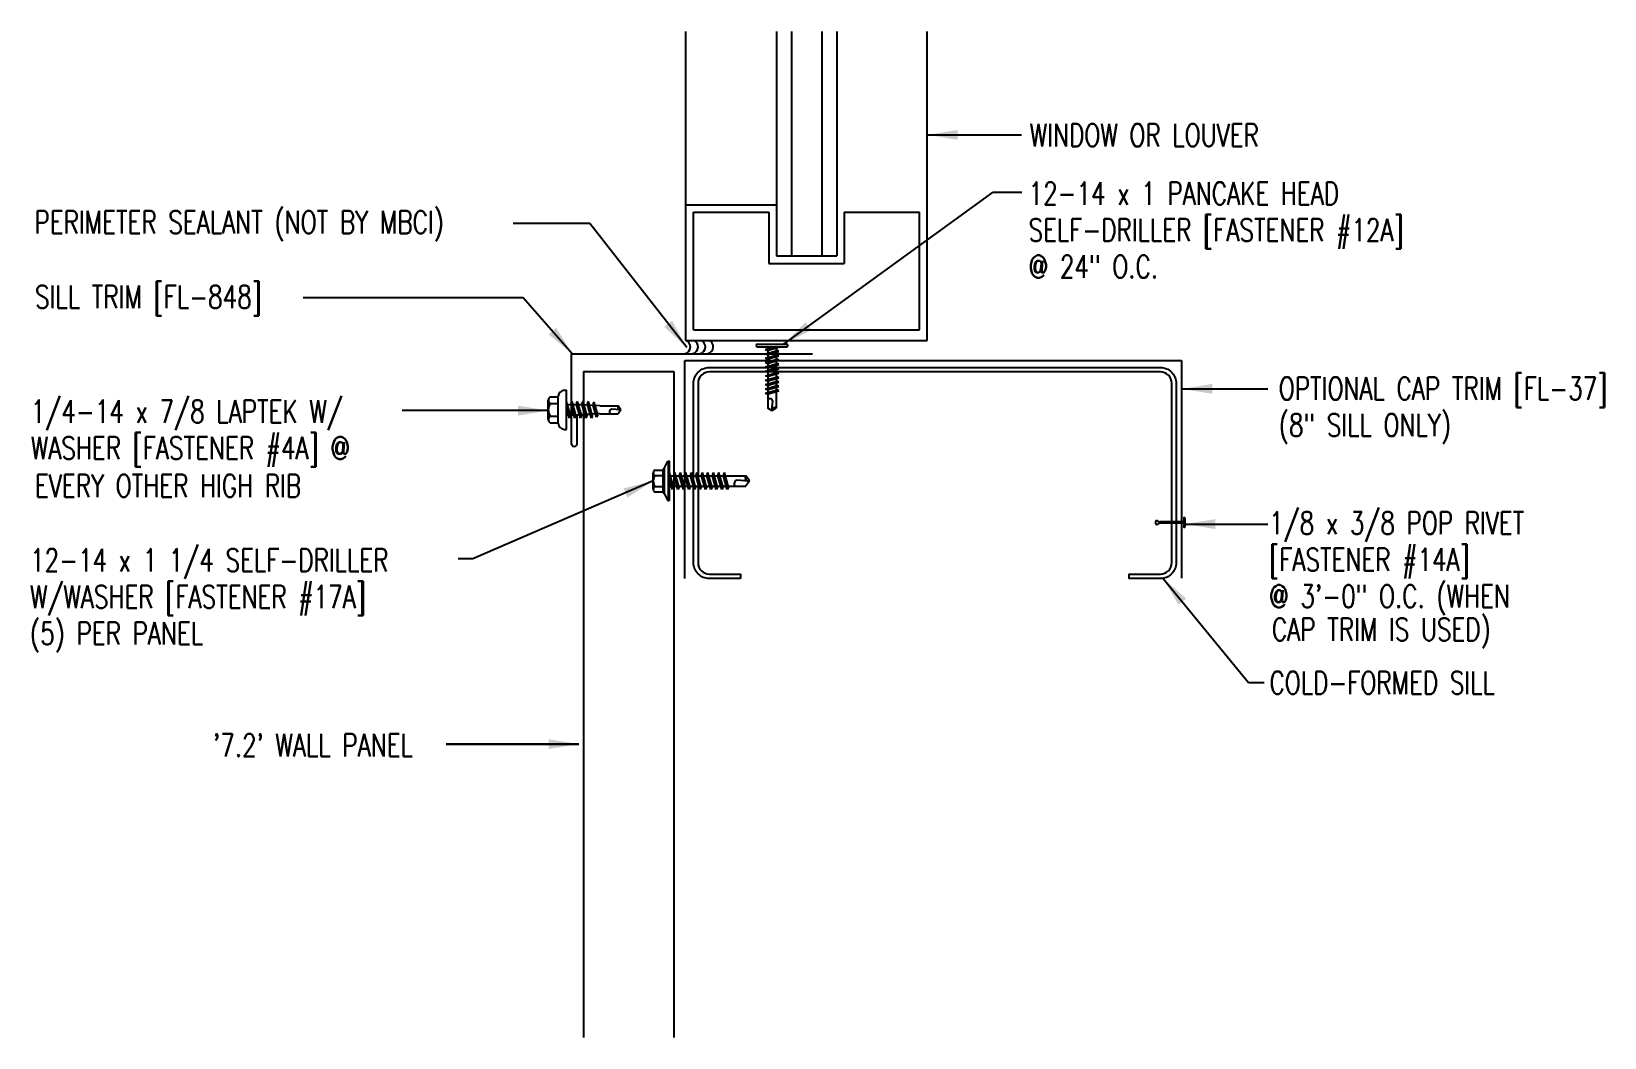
# Model space of a CAD drawing. Extents: x 5.2 to 31.3, y 14.4 to 31.1.
import ezdxf

# ---------------------------------------------------------------- set-up
doc = ezdxf.new("R2010")
doc.units = 0
doc.header["$LTSCALE"] = 4
doc.header["$MEASUREMENT"] = 0
doc.layers.get('0').update_dxf_attribs({"linetype": 'CONTINUOUS'})
for name, color, linetype in [('FASTENER', 9, 'CONTINUOUS'), ('PANEL-S', 11, 'CONTINUOUS'), ('PURLIN', 10, 'CONTINUOUS'), ('STLB', 5, 'CONTINUOUS'), ('TEXT', 2, 'CONTINUOUS'), ('TRIM-S', 6, 'CONTINUOUS')]:
    doc.layers.add(name, color=color, linetype=linetype)
doc.styles.add('TEXT', font='SIMPLEX.shx', dxfattribs={"width": 0.75, "height": 0.375})
doc.styles.add('TEXT1', font='ROMANS.shx', dxfattribs={"width": 0.75, "height": 0.375})
doc.dimstyles.new('DETAIL$7', dxfattribs={"dimscale": 4, "dimtxt": 0.375, "dimasz": 0.125, "dimexe": 0.0625, "dimexo": 0.0625, "dimgap": 0.0625, "dimtad": 1, "dimdec": 4, "dimzin": 3, "dimdsep": 46, "dimlunit": 4, "dimtxsty": 'TEXT', "dimblk": 'ARCHTICK', "dimcen": 0.0625, "dimclrd": 7, "dimclre": 7, "dimclrt": 2, "dimadec": 0, "dimazin": 0, "dimtfac": 0.6, "dimtdec": 4, "dimtmove": 0, "dimatfit": 3, "dimfxl": 1, "dimfrac": 2, "dimtolj": 1, "dimtzin": 0, "dimarcsym": 0})

# ---------------------------------------------------------------- blocks, each defined once
blk = doc.blocks.new('fm4')
at = {"layer": 'FASTENER', "color": 12}
for p, q in [((-0.089, 0.018), (0.089, 0.018)), ((0.06, 0.04), (-0.06, 0.04)), ((-0.012, 0.018), (-0.012, -0.373)), ((0.012, 0.018), (0.012, -0.373)), ((-0.02, -0.45), (0.02, -0.45))]:
    blk.add_line(p, q, dxfattribs=at)
for centre, radius, start, end in [((0, -0.066), 0.123, 119.4777, 136.6143), ((0, -0.066), 0.123, 43.3857, 60.5223), ((0, -0.428), 0.03, 143.7655, 228.4038), ((-0.075, -0.373), 0.0625, 323.7655, 0), ((0.075, -0.373), 0.0625, 180, 216.2345), ((0, -0.428), 0.03, 311.5962, 36.2345)]:
    blk.add_arc(centre, radius, start, end, dxfattribs=at)
blk = doc.blocks.new('FD-F14A')
at = {"layer": 'TEXT', "style": 'TEXT1', "width": 0.75}
for s, p in [('1/8 x 3/8 POP RIVET', (0.0047, -0.0408)), ('[FASTENER #14A]', (0.0047, -0.1926))]:
    blk.add_text(s, height=0.09375, dxfattribs=at).set_placement(p)
blk.add_attdef('(QUANTITY)', (0.0047, -0.3444), '', height=0.0938, dxfattribs=at)
blk = doc.blocks.new('_ArchTick')
at = {"color": 0, "const_width": 0.15}
blk.add_lwpolyline([(-0.5, -0.5), (0.5, 0.5)], dxfattribs=at)
blk = doc.blocks.new('A$C067F7FCD')
at = {"layer": 'TRIM-S'}
for p, q in [((-0.182, 0.771), (-0.182, 2.271)), ((-0.182, 2.271), (3.818, 2.271)), ((-0.088, 0.771), (-0.088, 1.271))]:
    blk.add_line(p, q, dxfattribs=at)
blk.add_arc((-0.135, 0.783), 0.0484, 194.3906, 345.6094, dxfattribs=at)
blk = doc.blocks.new('fz5')
at = {"layer": 'FASTENER'}
for p, q in [((-0.217, 0.305), (-0.217, 0.171)), ((-0.163, 0.337), (0.159, 0.337)), ((-0.108, 0.305), (-0.108, 0.171)), ((0.105, 0.305), (0.105, 0.171)), ((0.214, 0.305), (0.214, 0.171)), ((-0.326, 0.071), (-0.326, 0.037)), ((-0.326, 0.037), (0.322, 0.037)), ((-0.226, 0.171), (0.214, 0.171)), ((-0.141, -0.014), (0.037, 0.037)), ((-0.105, -0.034), (0.137, 0.035)), ((-0.088, 0.037), (-0.088, 0.001)), ((-0.088, 0.037), (0.085, 0.037)), ((0.085, 0.037), (0.134, 0.037)), ((0.085, 0.02), (0.085, -0.041)), ((0.137, 0.035), (0.134, 0.037)), ((0.322, 0.071), (0.322, 0.037)), ((-0.105, -0.034), (-0.141, -0.014)), ((-0.141, -0.105), (0.102, -0.036)), ((-0.105, -0.125), (-0.141, -0.105)), ((-0.141, -0.196), (0.102, -0.127)), ((-0.105, -0.216), (-0.141, -0.196)), ((-0.141, -0.287), (0.102, -0.217)), ((-0.105, -0.125), (0.137, -0.056)), ((-0.105, -0.216), (0.137, -0.147)), ((-0.105, -0.307), (0.137, -0.238)), ((-0.088, -0.029), (-0.088, -0.09)), ((-0.088, -0.12), (-0.088, -0.181)), ((-0.084, -0.27), (-0.088, -0.211)), ((0.077, -0.315), (0.082, -0.253)), ((0.084, -0.223), (0.085, -0.211)), ((0.085, -0.071), (0.085, -0.131)), ((0.085, -0.162), (0.085, -0.211)), ((0.137, -0.056), (0.102, -0.036)), ((0.137, -0.147), (0.102, -0.127)), ((0.137, -0.238), (0.102, -0.217)), ((-0.105, -0.307), (-0.141, -0.287)), ((-0.141, -0.378), (0.102, -0.308)), ((-0.105, -0.398), (-0.141, -0.378)), ((-0.122, -0.463), (0.089, -0.403)), ((-0.086, -0.483), (-0.122, -0.463)), ((-0.105, -0.398), (0.137, -0.328)), ((-0.086, -0.483), (0.124, -0.423)), ((-0.078, -0.36), (-0.082, -0.3)), ((-0.071, -0.449), (-0.075, -0.389)), ((-0.066, -0.516), (-0.069, -0.478)), ((-0.066, -0.516), (-0.066, -0.82)), ((0.063, -0.515), (0.068, -0.439)), ((0.063, -0.516), (0.063, -0.82)), ((0.071, -0.408), (0.075, -0.346)), ((0.124, -0.423), (0.089, -0.403)), ((0.137, -0.328), (0.102, -0.308)), ((-0.003, -0.854), (0.009, -0.714)), ((-0.002, -0.866), (-0.066, -0.82)), ((-0.002, -0.866), (0.063, -0.82))]:
    blk.add_line(p, q, dxfattribs=at)
for centre, radius, start, end in [((-0.163, 0.274), 0.0628, 29.8754, 150.1246), ((-0.002, 0.141), 0.196, 56.9974, 123.0026), ((0.159, 0.274), 0.0628, 29.8754, 150.1246), ((-0.226, 0.071), 0.1, 90, 180), ((0.222, 0.071), 0.1, 0, 90), ((0.073, -0.516), 0.01, 175.9484, 180), ((-0.036, -0.723), 0.0461, 11.1445, 130.906), ((0.039, -0.855), 0.0422, 55.4585, 194.8454)]:
    blk.add_arc(centre, radius, start, end, dxfattribs=at)
blk = doc.blocks.new('A$C38CA0C1D')
at = {"layer": 'FASTENER'}
for p, q in [((-0.252, 1.212), (0.228, 1.212)), ((-0.252, 1.166), (0.228, 1.166)), ((-0.123, 1.124), (0.025, 1.166)), ((-0.095, 1.108), (-0.123, 1.124)), ((-0.123, 1.051), (0.071, 1.107)), ((-0.095, 1.035), (-0.123, 1.051)), ((-0.095, 1.108), (0.099, 1.163)), ((-0.095, 1.035), (0.099, 1.091)), ((-0.081, 1.166), (0.057, 1.166)), ((-0.081, 1.166), (-0.081, 1.136)), ((-0.081, 1.112), (-0.081, 1.063)), ((0.057, 1.166), (0.094, 1.166)), ((0.057, 1.151), (0.057, 1.103)), ((0.057, 1.079), (0.057, 1.03)), ((0.099, 1.091), (0.071, 1.107)), ((0.099, 1.163), (0.094, 1.166)), ((-0.123, 0.979), (0.071, 1.034)), ((-0.095, 0.963), (-0.123, 0.979)), ((-0.123, 0.906), (0.071, 0.961)), ((-0.095, 0.89), (-0.123, 0.906)), ((-0.123, 0.833), (0.071, 0.889)), ((-0.095, 0.817), (-0.123, 0.833)), ((-0.123, 0.76), (0.071, 0.816)), ((-0.095, 0.963), (0.099, 1.018)), ((-0.095, 0.89), (0.099, 0.945)), ((-0.095, 0.817), (0.099, 0.873)), ((-0.095, 0.744), (0.099, 0.8)), ((-0.081, 1.039), (-0.081, 0.991)), ((-0.081, 0.967), (-0.081, 0.918)), ((-0.081, 0.894), (-0.081, 0.845)), ((-0.081, 0.821), (-0.081, 0.773)), ((0.057, 1.006), (0.057, 0.957)), ((0.057, 0.933), (0.057, 0.885)), ((0.057, 0.86), (0.057, 0.812)), ((0.057, 0.788), (0.057, 0.739)), ((0.099, 1.018), (0.071, 1.034)), ((0.099, 0.945), (0.071, 0.961)), ((0.099, 0.873), (0.071, 0.889)), ((0.099, 0.8), (0.071, 0.816)), ((-0.095, 0.744), (-0.123, 0.76)), ((-0.123, 0.688), (0.071, 0.743)), ((-0.095, 0.672), (-0.123, 0.688)), ((-0.123, 0.615), (0.071, 0.671)), ((-0.095, 0.599), (-0.123, 0.615)), ((-0.123, 0.542), (0.071, 0.598)), ((-0.095, 0.526), (-0.123, 0.542)), ((-0.123, 0.47), (0.071, 0.525)), ((-0.095, 0.672), (0.099, 0.727)), ((-0.095, 0.599), (0.099, 0.654)), ((-0.095, 0.526), (0.099, 0.582)), ((-0.081, 0.748), (-0.081, 0.7)), ((-0.081, 0.676), (-0.081, 0.627)), ((-0.081, 0.603), (-0.081, 0.554)), ((-0.081, 0.53), (-0.081, 0.482)), ((0.057, 0.715), (0.057, 0.667)), ((0.057, 0.642), (0.057, 0.594)), ((0.057, 0.57), (0.057, 0.521)), ((0.099, 0.727), (0.071, 0.743)), ((0.099, 0.654), (0.071, 0.671)), ((0.099, 0.582), (0.071, 0.598)), ((0.099, 0.509), (0.071, 0.525)), ((-0.095, 0.454), (-0.123, 0.47)), ((-0.123, 0.397), (0.071, 0.452)), ((-0.095, 0.381), (-0.123, 0.397)), ((-0.095, 0.454), (0.099, 0.509)), ((-0.095, 0.381), (0.099, 0.436)), ((-0.081, 0.457), (-0.081, 0.409)), ((-0.081, 0.385), (-0.081, 0.151)), ((-0.013, 0.115), (-0.001, 0.264)), ((0.057, 0.497), (0.057, 0.448)), ((0.057, 0.424), (0.057, 0.151)), ((0.099, 0.436), (0.071, 0.452)), ((-0.012, 0.103), (-0.081, 0.151)), ((-0.012, 0.103), (0.057, 0.151))]:
    blk.add_line(p, q, dxfattribs=at)
for centre, radius, start, end in [((-0.25, 1.189), 0.0227, 94.6639, 265.3361), ((0.226, 1.189), 0.0227, 274.6639, 85.3361), ((-0.049, 0.255), 0.0492, 11.1445, 130.906), ((0.032, 0.114), 0.045, 55.4585, 194.8454)]:
    blk.add_arc(centre, radius, start, end, dxfattribs=at)
blk = doc.blocks.new('FD-F12A')
at = {"layer": 'TEXT', "style": 'TEXT1', "width": 0.75}
for s, p in [('12-14 x 1 PANCAKE HEAD', (0.0047, -0.0408)), ('SELF-DRILLER [FASTENER #12A]', (0.0047, -0.1926))]:
    blk.add_text(s, height=0.09375, dxfattribs=at).set_placement(p)
blk.add_attdef('(QUANTITY)', (0.0047, -0.3444), '', height=0.0938, dxfattribs=at)
blk = doc.blocks.new('sd12')
at = {"layer": 'FASTENER'}
for p, q in [((-0.181, 0.276), (-0.181, 0.137)), ((-0.135, 0.302), (0.135, 0.302)), ((-0.089, 0.276), (-0.089, 0.137)), ((0.089, 0.276), (0.089, 0.137)), ((0.181, 0.276), (0.181, 0.137)), ((-0.217, 0.114), (-0.326, 0.059)), ((-0.326, 0.059), (-0.326, 0.049)), ((-0.326, 0.049), (0.326, 0.049)), ((-0.217, 0.114), (0.217, 0.114)), ((-0.193, 0.137), (0.193, 0.137)), ((-0.193, 0.119), (0.193, 0.119)), ((-0.181, 0.137), (0.181, 0.137)), ((-0.139, -0.016), (0.046, 0.037)), ((-0.104, -0.036), (0.139, 0.033)), ((-0.086, 0.037), (0.086, 0.037)), ((-0.086, 0.037), (-0.086, -0.001)), ((0.086, 0.037), (0.133, 0.037)), ((0.086, 0.018), (0.086, -0.042)), ((0.139, 0.033), (0.133, 0.037)), ((0.217, 0.114), (0.326, 0.059)), ((0.326, 0.059), (0.326, 0.049)), ((-0.104, -0.036), (-0.139, -0.016)), ((-0.139, -0.107), (0.104, -0.038)), ((-0.104, -0.127), (-0.139, -0.107)), ((-0.139, -0.198), (0.104, -0.128)), ((-0.104, -0.218), (-0.139, -0.198)), ((-0.139, -0.289), (0.104, -0.219)), ((-0.104, -0.127), (0.139, -0.058)), ((-0.104, -0.218), (0.139, -0.149)), ((-0.104, -0.309), (0.139, -0.239)), ((-0.086, -0.031), (-0.086, -0.092)), ((-0.086, -0.122), (-0.086, -0.183)), ((-0.086, -0.213), (-0.086, -0.274)), ((0.086, -0.073), (0.086, -0.133)), ((0.086, -0.164), (0.086, -0.224)), ((0.086, -0.255), (0.086, -0.315)), ((0.139, -0.058), (0.104, -0.038)), ((0.139, -0.149), (0.104, -0.128)), ((0.139, -0.239), (0.104, -0.219)), ((-0.104, -0.309), (-0.139, -0.289)), ((-0.139, -0.38), (0.104, -0.31)), ((-0.104, -0.4), (-0.139, -0.38)), ((-0.139, -0.47), (0.104, -0.401)), ((-0.104, -0.491), (-0.139, -0.47)), ((-0.139, -0.561), (0.104, -0.492)), ((-0.104, -0.4), (0.139, -0.33)), ((-0.104, -0.491), (0.139, -0.421)), ((-0.104, -0.581), (0.139, -0.512)), ((-0.086, -0.304), (-0.086, -0.364)), ((-0.086, -0.395), (-0.086, -0.455)), ((-0.086, -0.486), (-0.086, -0.546)), ((0.086, -0.345), (0.086, -0.406)), ((0.086, -0.436), (0.086, -0.497)), ((0.139, -0.33), (0.104, -0.31)), ((0.139, -0.421), (0.104, -0.401)), ((0.139, -0.512), (0.104, -0.492)), ((-0.104, -0.581), (-0.139, -0.561)), ((-0.139, -0.652), (0.104, -0.583)), ((-0.104, -0.672), (-0.139, -0.652)), ((-0.139, -0.743), (0.104, -0.674)), ((-0.104, -0.763), (-0.139, -0.743)), ((-0.139, -0.834), (0.104, -0.765)), ((-0.104, -0.672), (0.139, -0.603)), ((-0.104, -0.763), (0.139, -0.694)), ((-0.086, -0.577), (-0.086, -0.637)), ((-0.086, -0.667), (-0.086, -0.728)), ((-0.086, -0.758), (-0.086, -0.819)), ((0.086, -0.527), (0.086, -0.588)), ((0.086, -0.618), (0.086, -0.679)), ((0.086, -0.709), (0.086, -0.77)), ((0.139, -0.603), (0.104, -0.583)), ((0.139, -0.694), (0.104, -0.674)), ((0.139, -0.785), (0.104, -0.765)), ((-0.104, -0.854), (-0.139, -0.834)), ((-0.139, -0.925), (0.104, -0.856)), ((-0.104, -0.945), (-0.139, -0.925)), ((-0.104, -0.854), (0.139, -0.785)), ((-0.104, -0.945), (0.139, -0.876)), ((-0.086, -0.849), (-0.086, -0.91)), ((-0.086, -0.94), (-0.086, -1.232)), ((0.086, -0.8), (0.086, -0.861)), ((0.086, -0.891), (0.086, -1.232)), ((0.139, -0.876), (0.104, -0.856)), ((0, -1.293), (-0.086, -1.232)), ((-0.002, -1.277), (0.014, -1.091)), ((0, -1.293), (0.086, -1.232))]:
    blk.add_line(p, q, dxfattribs=at)
blk.add_lwpolyline([(-0.331, 0.037), (-0.331, 0.049), (0.331, 0.049), (0.331, 0.037)], close=True, dxfattribs=at)
for centre, radius, start, end in [((-0.135, 0.25), 0.0527, 29.8754, 150.1246), ((0, 0.138), 0.164, 56.9974, 123.0026), ((0.135, 0.25), 0.0527, 29.8754, 150.1246), ((-0.193, 0.128), 0.00894, 90, 270), ((0.193, 0.128), 0.00894, 270, 90), ((-0.046, -1.102), 0.0615, 11.1445, 130.906), ((0.054, -1.278), 0.0563, 55.4585, 194.8454)]:
    blk.add_arc(centre, radius, start, end, dxfattribs=at)
blk = doc.blocks.new('FD-F17A')
at = {"layer": 'TEXT', "style": 'TEXT1', "width": 0.75}
for s, p in [('12-14 x 1 1/4 SELF-DRILLER', (0.0047, -0.0408)), ('W/WASHER [FASTENER #17A]', (0.0047, -0.1926))]:
    blk.add_text(s, height=0.09375, dxfattribs=at).set_placement(p)
blk.add_attdef('(QUANTITY)', (0.0047, -0.3444), '', height=0.0938, dxfattribs=at)

msp = doc.modelspace()

# ---------------------------------------------------------------- linework, layer by layer
at = {"layer": 'FASTENER'}
for centre in [(16.025, 25.883), (16.154, 25.883), (16.274, 25.883), (16.405, 25.883)]:
    msp.add_arc(centre, 0.113, 282.3298, 70.3274, dxfattribs=at)
at = {"layer": 'PANEL-S'}
for p, q in [((14.366, 25.473), (14.366, 14.432)), ((14.366, 25.473), (15.866, 25.473)), ((15.866, 25.473), (15.866, 14.432))]:
    msp.add_line(p, q, dxfattribs=at)
at = {"layer": 'PURLIN'}
msp.add_lwpolyline([(16.971, 22.041), (16.453, 22.041, -0.414214), (16.191, 22.303), (16.191, 25.279, -0.414214), (16.453, 25.541), (20.191, 25.541), (23.929, 25.541, -0.414214), (24.191, 25.279), (24.191, 22.303, -0.414214), (23.929, 22.041), (23.411, 22.041), (23.411, 22.115), (23.929, 22.115, 0.414214), (24.117, 22.303), (24.117, 25.279, 0.414214), (23.929, 25.466), (20.191, 25.466), (16.453, 25.466, 0.414214), (16.266, 25.279), (16.266, 22.303, 0.414214), (16.453, 22.115), (16.971, 22.115)], format="xyb", close=True, dxfattribs=at)
at = {"layer": 'STLB', "color": 8}
for p, q in [((16.063, 25.99), (16.063, 31.112)), ((17.565, 31.112), (17.565, 27.391)), ((17.815, 31.112), (17.815, 27.391)), ((18.315, 31.112), (18.315, 27.391)), ((18.565, 31.112), (18.565, 27.391)), ((20.063, 25.99), (20.063, 31.112)), ((16.063, 28.24), (17.565, 28.24)), ((16.188, 26.165), (16.188, 28.115)), ((16.188, 28.115), (17.44, 28.115)), ((17.44, 28.115), (17.44, 27.266)), ((18.69, 28.115), (19.938, 28.115)), ((18.69, 28.115), (18.69, 27.266)), ((19.938, 26.165), (19.938, 28.115)), ((17.565, 27.391), (18.565, 27.391)), ((17.44, 27.266), (18.69, 27.266)), ((16.188, 26.165), (19.938, 26.165)), ((16.063, 25.99), (20.063, 25.99))]:
    msp.add_line(p, q, dxfattribs=at)
at = {"layer": 'TRIM-S'}
for p, q in [((16.044, 22.041), (16.044, 25.656)), ((16.044, 25.656), (24.281, 25.656)), ((24.281, 25.656), (24.281, 22.048))]:
    msp.add_line(p, q, dxfattribs=at)

# ---------------------------------------------------------------- block references
at = {"layer": 'FASTENER'}
for name, p, rotation in [('fz5', (14.12, 24.841), 90), ('sd12', (15.825, 23.659), 89.99999999999997), ('fm4', (24.298, 22.97), 270)]:
    msp.add_blockref(name, p, dxfattribs=dict(at, rotation=rotation))
at = {"layer": 'TEXT', "xscale": 4, "yscale": 4, "zscale": 4}
for name, p, values in [('FD-F12A', (21.726, 28.403), {'(QUANTITY)': '@ 24" O.C.'}), ('FD-F14A', (25.714, 22.938), {'(QUANTITY)': '@ 3\'-0" O.C. (WHEN'}), ('FD-F17A', (5.172, 22.323), {'(QUANTITY)': '(5) PER PANEL'})]:
    msp.add_blockref(name, p, dxfattribs=at).add_auto_attribs(values)
at = {"layer": 'TEXT'}
for name, p in [('A$C38CA0C1D', (17.504, 24.717)), ('A$C067F7FCD', (14.347, 23.498))]:
    msp.add_blockref(name, p, dxfattribs=at)

# ---------------------------------------------------------------- texts
at = {"layer": 'TEXT', "style": 'TEXT1', "width": 0.75}
for s, p in [('WINDOW OR LOUVER', (21.766, 29.204)), ('PERIMETER SEALANT (NOT BY MBCI)', (5.266, 27.762)), ('SILL TRIM [FL-848]', (5.274, 26.524)), ('OPTIONAL CAP TRIM [FL-37]', (25.893, 25.005)), ('1/4-14 x 7/8 LAPTEK W/', (5.205, 24.625)), ('(8" SILL ONLY)', (25.893, 24.4)), ('WASHER [FASTENER #4A] @', (5.205, 24.018)), ('EVERY OTHER HIGH RIB', (5.274, 23.393)), ('CAP TRIM IS USED)', (25.779, 21.011)), ('COLD-FORMED SILL', (25.739, 20.127)), ("'7.2' WALL PANEL", (8.224, 19.091))]:
    msp.add_text(s, height=0.375, dxfattribs=at).set_placement(p)

# ---------------------------------------------------------------- leaders
at = {"layer": 'TEXT'}
for points in [[(20.069, 29.397), (21.245, 29.397), (21.626, 29.397)], [(17.692, 25.934), (21.158, 28.448), (21.631, 28.448)], [(16.078, 25.871), (14.469, 27.929), (13.203, 27.929)]]:
    msp.add_leader(points, dimstyle='DETAIL$7', override={"dimgap": 0.0625, "dimtad": 0}, dxfattribs=at)
for points in [[(14.18, 25.769), (13.368, 26.694), (9.72, 26.694)], [(24.289, 25.186), (25.378, 25.186), (25.711, 25.186)], [(13.783, 24.826), (12.583, 24.826), (11.362, 24.826)], [(15.522, 23.659), (12.531, 22.367), (12.286, 22.367)], [(24.339, 22.944), (25.378, 22.944), (25.711, 22.944)], [(23.976, 22.045), (25.388, 20.319), (25.652, 20.319)], [(14.289, 19.297), (12.088, 19.297), (14.289, 19.297)]]:
    msp.add_leader(points, dimstyle='DETAIL$7', dxfattribs=at)

doc.saveas('drawing.dxf')
